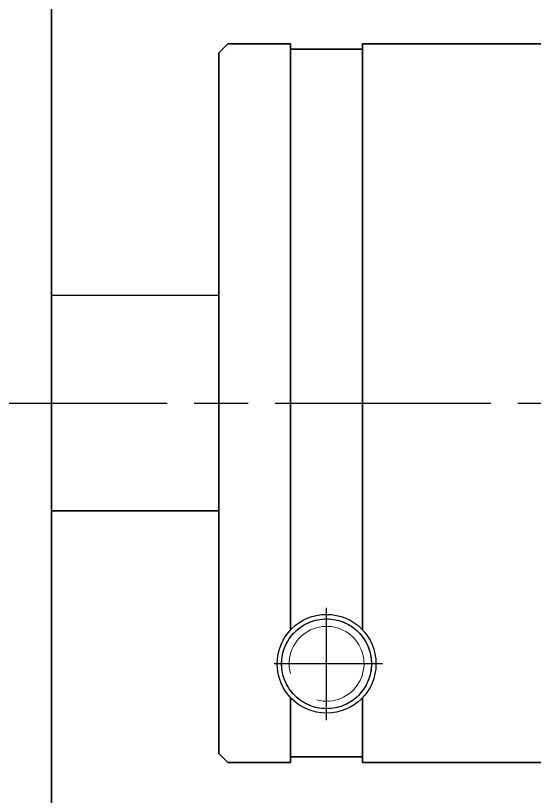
# Model space of a CAD drawing. Header units: millimetres. Extents: x -29 to 3384, y -388 to 1226.
# Drawn here: x 434.71 to 463.57, y 849.97 to 893.42 of the extents above; entities that cross this region are included whole.
import ezdxf

# ---------------------------------------------------------------- set-up
doc = ezdxf.new("R2010")
doc.units = ezdxf.units.MM
doc.linetypes.add('AM_ISO08W050', pattern=[18, 12, -1.5, 3, -1.5])
for name, color, linetype, lineweight in [('AM_7', 4, 'AM_ISO08W050', 25), ('Cienkie', 51, 'Continuous', 13), ('Kontury', 7, 'Continuous', 35)]:
    doc.layers.add(name, color=color, linetype=linetype, lineweight=lineweight)
doc.layers.add('osie', color=130, linetype='Continuous')

msp = doc.modelspace()

# ---------------------------------------------------------------- linework, layer by layer
msp.add_line((436.70829, 877.86039), (446.00903, 877.86039))
at = {"color": 7, "linetype": 'Continuous'}
for radius in [2.75, 2.5]:
    msp.add_circle((452.00903, 857.35218), radius, dxfattribs=at)
for points, start_tangent, end_tangent in [([(452.00903, 854.85218, 4.00027), (451.52131, 854.90022, 4.00027), (451.05232, 855.04248, 4.00027), (450.62011, 855.27351, 4.00027), (450.24126, 855.58441, 4.00027), (449.93036, 855.96325, 4.00027), (449.69933, 856.39547, 4.00027), (449.55707, 856.86445, 4.00027), (449.50903, 857.35218, 4.00027), (449.55707, 857.83991, 4.00027), (449.69933, 858.30889, 4.00027), (449.93036, 858.74111, 4.00027), (450.24126, 859.11995, 4.00027), (450.62011, 859.43085, 4.00027), (451.05232, 859.66188, 4.00027), (451.52131, 859.80414, 4.00027), (452.00903, 859.85218, 4.00027)], (-0.99999828, 0.0018568), (0.99999828, 0.0018568)), ([(452.00903, 859.85218, 4.00027), (452.49676, 859.80414, 4.00027), (452.96574, 859.66188, 4.00027), (453.39796, 859.43085, 4.00027), (453.7768, 859.11995, 4.00027), (454.08771, 858.74111, 4.00027), (454.31873, 858.30889, 4.00027), (454.46099, 857.83991, 4.00027), (454.50903, 857.35218, 4.00027), (454.46099, 856.86445, 4.00027), (454.31873, 856.39547, 4.00027), (454.08771, 855.96325, 4.00027), (453.7768, 855.58441, 4.00027), (453.39796, 855.27351, 4.00027), (452.96574, 855.04248, 4.00027), (452.49676, 854.90022, 4.00027), (452.00903, 854.85218, 4.00027)], (0.99999828, -0.0018568), (-0.99999828, -0.0018568))]:
    msp.add_spline(points, degree=3, dxfattribs=dict(at, start_tangent=start_tangent, end_tangent=end_tangent))
at = {"layer": 'AM_7'}
msp.add_line((269.14712, 871.8606), (747.31443, 871.82154), dxfattribs=at)
at = {"layer": 'Cienkie', "color": 2, "linetype": 'Continuous'}
msp.add_arc((452.00903, 857.35218), 2.08333, 255, 195, dxfattribs=at)
at = {"layer": 'Kontury'}
for p, q in [((436.70829, 936.86039), (436.70829, 806.86039)), ((450.00903, 859.23964), (450.00903, 891.55218)), ((454.00903, 891.55218), (454.00903, 859.23964)), ((458.90903, 891.85218), (460.50903, 891.85218)), ((462.65903, 891.85218), (464.90903, 891.85218)), ((446.00903, 865.86039), (436.70829, 865.86039)), ((450.00903, 852.16843), (450.00903, 855.46472)), ((454.00903, 855.46472), (454.00903, 852.16843)), ((458.90903, 851.86819), (460.50903, 851.85218)), ((462.65903, 851.85218), (464.90903, 851.85218))]:
    msp.add_line(p, q, dxfattribs=at)
at = {"layer": 'Kontury', "color": 7, "linetype": 'Continuous'}
for p, q in [((446.00903, 891.35218), (446.50903, 891.85218)), ((446.50903, 891.85218), (450.00903, 891.85218)), ((450.00903, 891.55218), (450.00903, 891.85218)), ((454.00903, 891.55218), (450.00903, 891.55218)), ((454.00903, 891.55218), (454.00903, 891.85218)), ((454.00903, 891.85218), (458.90903, 891.85218)), ((460.50903, 891.85218), (462.65903, 891.85218)), ((446.00903, 852.3686), (446.00903, 891.35218)), ((450.00903, 852.16843), (450.00903, 851.86819)), ((454.00903, 852.16843), (450.00903, 852.16843)), ((454.00903, 852.16843), (454.00903, 851.86819)), ((446.50903, 851.86819), (450.00903, 851.86819)), ((454.00903, 851.86819), (458.90903, 851.86819)), ((460.50903, 851.85218), (462.65903, 851.85218))]:
    msp.add_line(p, q, dxfattribs=at)
at = {"layer": 'Kontury', "color": 7, "linetype": 'Continuous', "start_tangent": (-0.70682366, 0.70738979), "end_tangent": (-0.70680893, 0.7074045)}
msp.add_spline([(446.50903, 851.86819), (446.34198, 852.03537), (446.17531, 852.20218), (446.00903, 852.3686)], degree=3, dxfattribs=at)
at = {"layer": 'osie'}
for p, q in [((452.00903, 854.21001), (452.00903, 860.46711)), ((455.11152, 857.35218), (449.08674, 857.35218))]:
    msp.add_line(p, q, dxfattribs=at)

doc.saveas('drawing.dxf')
